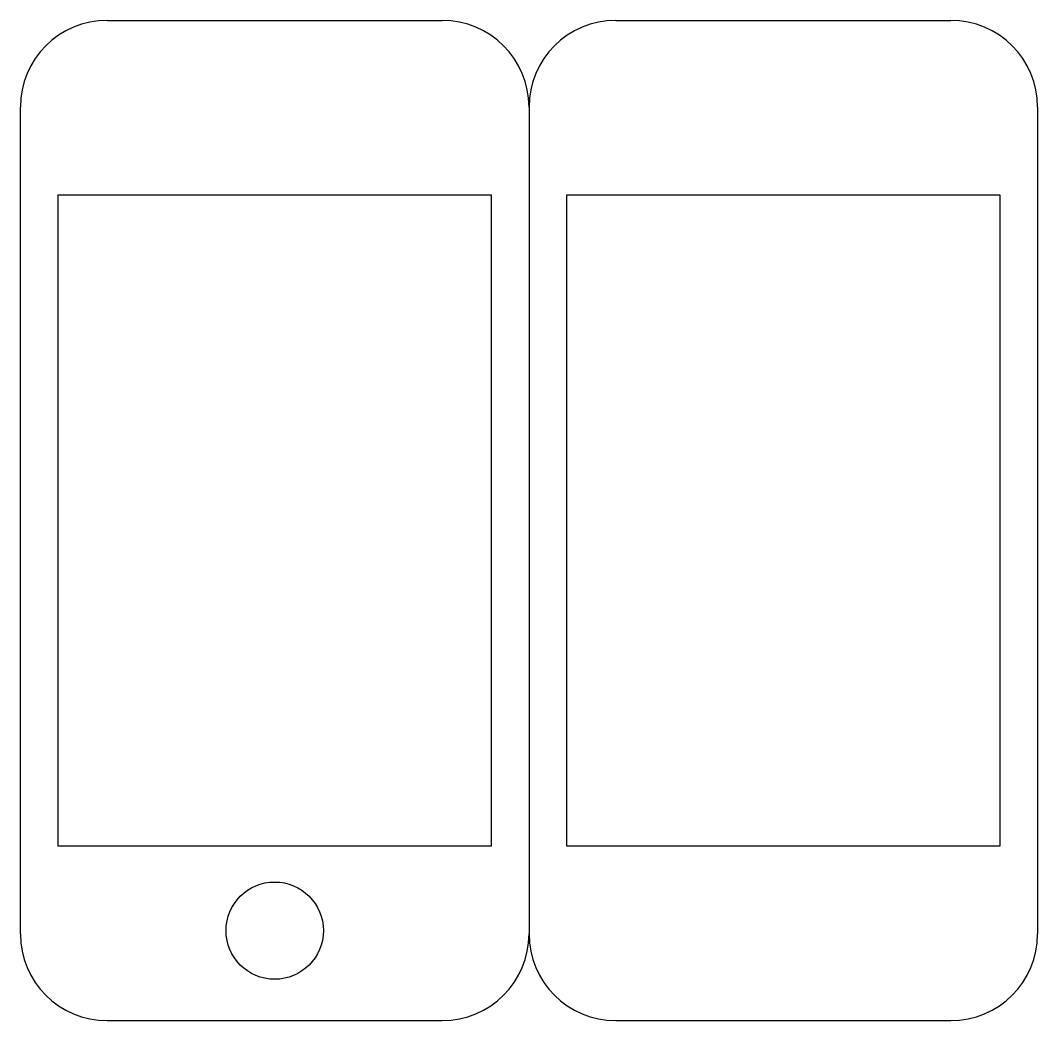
# Model space of a CAD drawing. Header units: millimetres. Extents: x 0 to 117, y 0 to 115.
import ezdxf

# ---------------------------------------------------------------- set-up
doc = ezdxf.new("R2010")
doc.units = ezdxf.units.MM
doc.layers.add('TAGLIO', color=7, linetype='Continuous')

msp = doc.modelspace()

# ---------------------------------------------------------------- linework, layer by layer
at = {"layer": 'TAGLIO'}
for p, q in [((10, 115.15), (48.55, 115.15)), ((68.55, 115.15), (107.1, 115.15)), ((0, 10), (0, 105.15)), ((58.55, 105.15), (58.55, 10)), ((117.1, 105.15), (117.1, 10)), ((54.23, 95.02), (4.31, 95.02)), ((4.31, 95.02), (4.31, 20.14)), ((54.23, 20.14), (54.23, 95.02)), ((112.78, 95.02), (62.86, 95.02)), ((62.86, 95.02), (62.86, 20.14)), ((112.78, 20.14), (112.78, 95.02)), ((4.31, 20.14), (54.23, 20.14)), ((62.86, 20.14), (112.78, 20.14)), ((10, 0), (48.55, 0)), ((68.55, 0), (107.1, 0))]:
    msp.add_line(p, q, dxfattribs=at)
msp.add_circle((29.28, 10.36), 5.6, dxfattribs=at)
for centre, start, end in [((10, 105.15), 90, 180), ((48.55, 105.15), 0, 90), ((68.55, 105.15), 90, 180), ((107.1, 105.15), 0, 90), ((10, 10), 180, 270), ((48.55, 10), 270, 0), ((68.55, 10), 180, 270), ((107.1, 10), 270, 0)]:
    msp.add_arc(centre, 10, start, end, dxfattribs=at)

doc.saveas('drawing.dxf')
